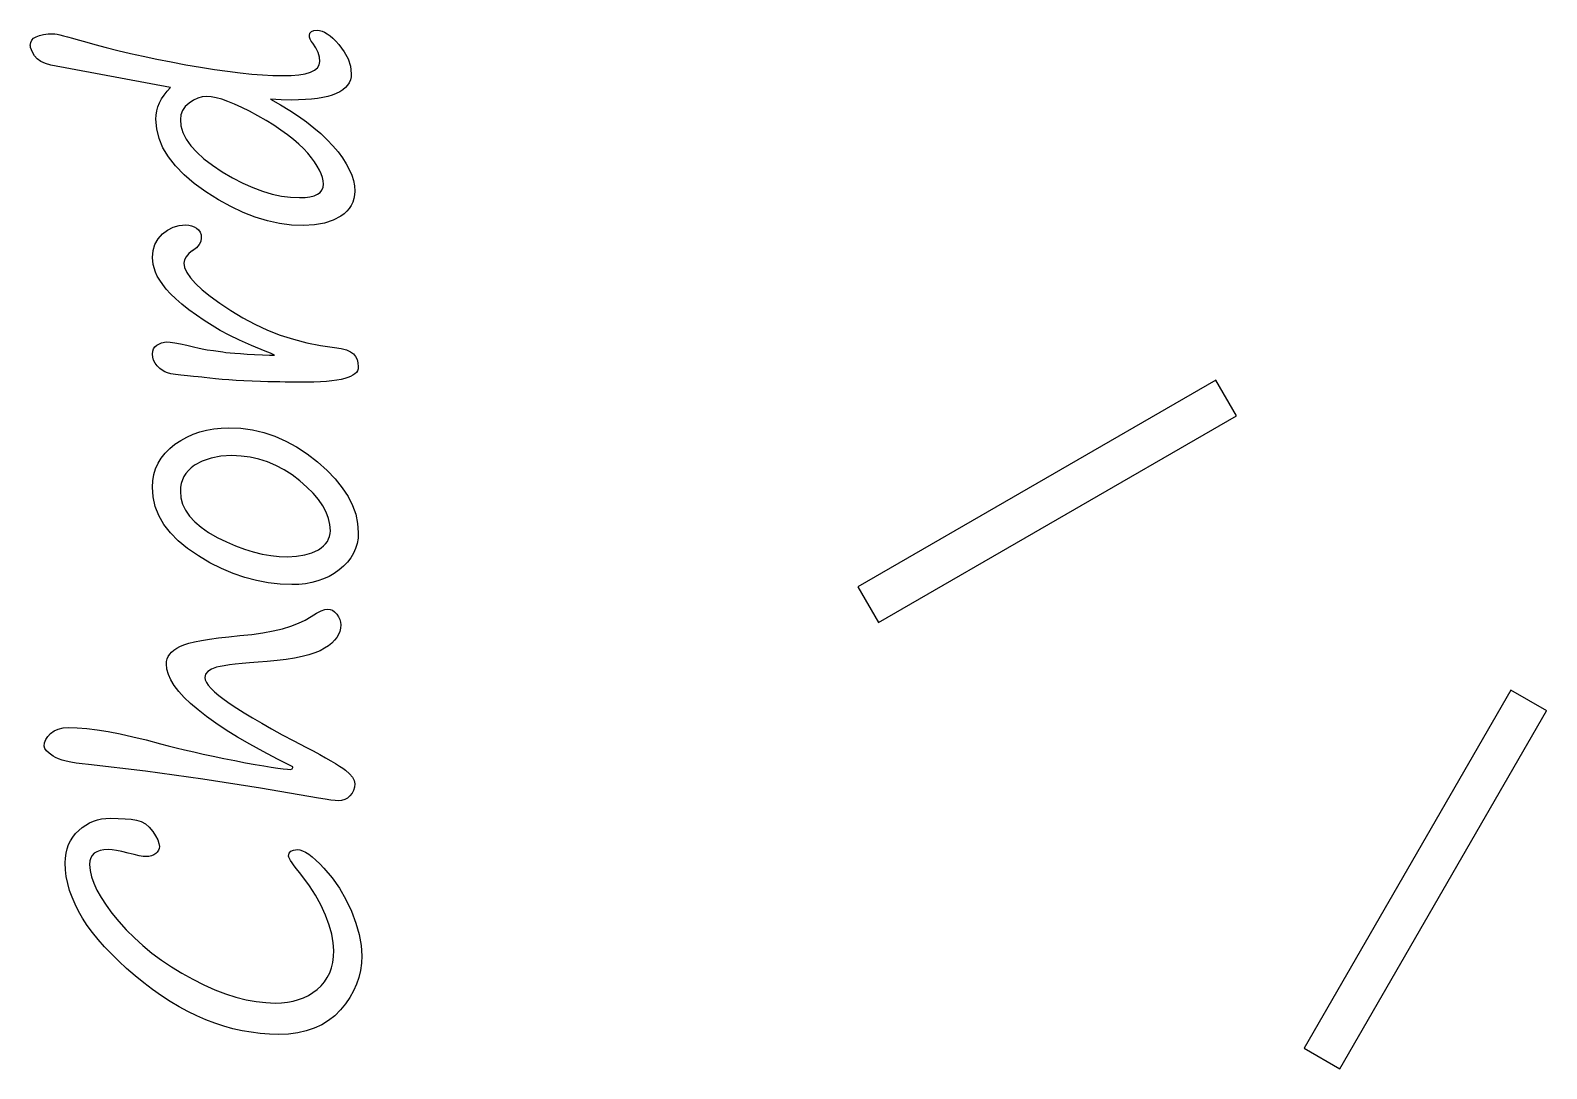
# Model space of a CAD drawing. Extents: x -1 to 127, y -80 to 138.
# Drawn here: x 96.5 to 108.24, y -22.24 to -14.2 of the extents above; entities that cross this region are included whole.
import ezdxf

# ---------------------------------------------------------------- set-up
doc = ezdxf.new("R2010")
doc.units = 0

msp = doc.modelspace()

# ---------------------------------------------------------------- linework, layer by layer
for p, q in [((98.698854, -14.203688), (98.725016, -14.201148)), ((98.725, -14.2011), (98.74357, -14.202793)), ((96.5048, -14.3176), (96.507763, -14.296518)), ((96.506887, -14.333615), (96.504912, -14.317585)), ((96.507763, -14.296518), (96.516202, -14.278371)), ((96.516202, -14.278371), (96.530115, -14.263188)), ((96.530115, -14.263188), (96.549955, -14.250516)), ((96.549955, -14.250516), (96.575271, -14.240807)), ((96.575271, -14.240807), (96.606072, -14.233639)), ((96.606072, -14.233639), (96.642781, -14.229434)), ((96.642781, -14.229434), (96.684976, -14.228305)), ((96.685, -14.2281), (96.695555, -14.228947)), ((96.695555, -14.228947), (96.712009, -14.23191)), ((96.712009, -14.23191), (96.733542, -14.236538)), ((96.733542, -14.236538), (96.760551, -14.24286)), ((96.760551, -14.24286), (96.79304, -14.251299)), ((96.79304, -14.251299), (96.831013, -14.26143)), ((96.831013, -14.26143), (96.874052, -14.273679)), ((96.874052, -14.273679), (96.922998, -14.287592)), ((96.9229, -14.2876), (97.005176, -14.311222)), ((97.005176, -14.311222), (97.092098, -14.334421)), ((98.6651, -14.2408), (98.668882, -14.2235)), ((98.666808, -14.254796), (98.665115, -14.240883)), ((98.67186, -14.269133), (98.666808, -14.254796)), ((98.668882, -14.2235), (98.680284, -14.210856)), ((98.679875, -14.284317), (98.67186, -14.269133)), ((98.6917, -14.2995), (98.679875, -14.284317)), ((98.680284, -14.210856), (98.698854, -14.203688)), ((98.715281, -14.336629), (98.691659, -14.299497)), ((98.74357, -14.202793), (98.762987, -14.207845)), ((98.762987, -14.207845), (98.782827, -14.216707)), ((98.782827, -14.216707), (98.803514, -14.228532)), ((98.803514, -14.228532), (98.825019, -14.244139)), ((98.825019, -14.244139), (98.846948, -14.263132)), ((98.846948, -14.263132), (98.869723, -14.285908)), ((98.869723, -14.285908), (98.893345, -14.311646)), ((98.893345, -14.311646), (98.935117, -14.366919)), ((96.512786, -14.352609), (96.506887, -14.333615)), ((96.522917, -14.374537), (96.512786, -14.352609)), ((96.537254, -14.399006), (96.522917, -14.374537)), ((96.557518, -14.423051), (96.537254, -14.399006)), ((96.585373, -14.442468), (96.557518, -14.423051)), ((97.092098, -14.334421), (97.183236, -14.357196)), ((97.183236, -14.357196), (97.279016, -14.379971)), ((97.279016, -14.379971), (97.379439, -14.402323)), ((97.379439, -14.402323), (97.484502, -14.424252)), ((97.484502, -14.424252), (97.594207, -14.445757)), ((98.732582, -14.372914), (98.715281, -14.336629)), ((98.742713, -14.408779), (98.732582, -14.372914)), ((98.7461, -14.4438), (98.742713, -14.408779)), ((98.935117, -14.366919), (98.965075, -14.423036)), ((98.965075, -14.423036), (98.983222, -14.48)), ((96.621238, -14.458498), (96.585373, -14.442468)), ((96.6647, -14.4699), (96.621238, -14.458498)), ((97.5904, -14.6451), (96.664712, -14.46984)), ((97.594207, -14.445757), (97.708129, -14.467291)), ((97.708129, -14.467291), (97.821633, -14.487131)), ((97.821633, -14.487131), (97.929648, -14.504431)), ((97.929648, -14.504431), (98.031759, -14.518768)), ((98.031759, -14.518768), (98.127963, -14.531016)), ((98.127963, -14.531016), (98.218257, -14.540301)), ((98.218257, -14.540301), (98.303068, -14.546623)), ((98.303068, -14.546623), (98.381971, -14.550828)), ((98.381971, -14.550828), (98.455388, -14.551957)), ((98.4554, -14.5522), (98.523331, -14.550507)), ((98.523331, -14.550507), (98.582403, -14.545427)), ((98.582403, -14.545427), (98.632613, -14.536988)), ((98.632613, -14.536988), (98.673544, -14.525163)), ((98.673544, -14.525163), (98.705189, -14.50998)), ((98.705189, -14.50998), (98.727964, -14.490986)), ((98.727964, -14.490986), (98.741455, -14.469058)), ((98.741455, -14.469058), (98.746083, -14.443742)), ((98.983222, -14.48), (98.98912, -14.537805)), ((98.9892, -14.5379), (98.987507, -14.562369)), ((97.563824, -14.673765), (97.59041, -14.645074)), ((98.923809, -14.661965), (98.900187, -14.676725)), ((98.943649, -14.645088), (98.923809, -14.661965)), ((98.960103, -14.626941), (98.943649, -14.645088)), ((98.972746, -14.607101), (98.960103, -14.626941)), ((98.982032, -14.585567), (98.972746, -14.607101)), ((98.987507, -14.562369), (98.982032, -14.585567)), ((97.49293, -14.793596), (97.505179, -14.762794)), ((97.505179, -14.762794), (97.521209, -14.732416)), ((97.521209, -14.732416), (97.540626, -14.702879)), ((97.540626, -14.702879), (97.563824, -14.673765)), ((97.734346, -14.765254), (97.704389, -14.792263)), ((97.768524, -14.742902), (97.734346, -14.765254)), ((97.80228, -14.726872), (97.768524, -14.742902)), ((97.83519, -14.717587), (97.80228, -14.726872)), ((97.8681, -14.7142), (97.83519, -14.717587)), ((97.903484, -14.716764), (97.86804, -14.714224)), ((97.942724, -14.723509), (97.903484, -14.716764)), ((97.986183, -14.735335), (97.942724, -14.723509)), ((98.033865, -14.751365), (97.986183, -14.735335)), ((98.085763, -14.772447), (98.033865, -14.751365)), ((98.14188, -14.798185), (98.085763, -14.772447)), ((98.3651, -14.7345), (98.441052, -14.777539)), ((98.445276, -14.739507), (98.365105, -14.734455)), ((98.441052, -14.777539), (98.512358, -14.820998)), ((98.5246, -14.7412), (98.445276, -14.739507)), ((98.580774, -14.740422), (98.524657, -14.741269)), ((98.633516, -14.737882), (98.580774, -14.740422)), ((98.682461, -14.734101), (98.633516, -14.737882)), ((98.728032, -14.728626), (98.682461, -14.734101)), ((98.769804, -14.721457), (98.728032, -14.728626)), ((98.807779, -14.712595), (98.769804, -14.721457)), ((98.842377, -14.702464), (98.807779, -14.712595)), ((98.873179, -14.690215), (98.842377, -14.702464)), ((98.900187, -14.676725), (98.873179, -14.690215)), ((97.4769, -14.8898), (97.478593, -14.857311)), ((97.482812, -14.964445), (97.476914, -14.889763)), ((97.478593, -14.857311), (97.484068, -14.825242)), ((97.484068, -14.825242), (97.49293, -14.793596)), ((97.666, -14.891), (97.671052, -14.942057)), ((97.670211, -14.85513), (97.666006, -14.890995)), ((97.683307, -14.82222), (97.670211, -14.85513)), ((97.704389, -14.792263), (97.683307, -14.82222)), ((98.201795, -14.828143), (98.14188, -14.798185)), ((98.26593, -14.863164), (98.201795, -14.828143)), ((98.330065, -14.900293), (98.26593, -14.863164)), ((98.38956, -14.937005), (98.330065, -14.900293)), ((98.512358, -14.820998), (98.579448, -14.865302)), ((98.579448, -14.865302), (98.641895, -14.910028)), ((97.500959, -15.038285), (97.482812, -14.964445)), ((97.671052, -14.942057), (97.686235, -14.993111)), ((97.686235, -14.993111), (97.711551, -15.043744)), ((98.444413, -14.973713), (98.38956, -14.937005)), ((98.495044, -15.009999), (98.444413, -14.973713)), ((98.541037, -15.046287), (98.495044, -15.009999)), ((98.641895, -14.910028), (98.6997, -14.955598)), ((98.6997, -14.955598), (98.753285, -15.001589)), ((98.753285, -15.001589), (98.802231, -15.048424)), ((97.531338, -15.110438), (97.500959, -15.038285)), ((97.573533, -15.181324), (97.531338, -15.110438)), ((97.711551, -15.043744), (97.746992, -15.094798)), ((97.746992, -15.094798), (97.792562, -15.145432)), ((98.582386, -15.082151), (98.541037, -15.046287)), ((98.619518, -15.117593), (98.582386, -15.082151)), ((98.652007, -15.153037), (98.619518, -15.117593)), ((98.802231, -15.048424), (98.846957, -15.095682)), ((98.846957, -15.095682), (98.886618, -15.14294)), ((97.627962, -15.251366), (97.573533, -15.181324)), ((97.694628, -15.31972), (97.627962, -15.251366)), ((97.792562, -15.145432), (97.848259, -15.195642)), ((97.848259, -15.195642), (97.914081, -15.246275)), ((97.914081, -15.246275), (97.99003, -15.296485)), ((98.680277, -15.187635), (98.652007, -15.153037)), ((98.705169, -15.220968), (98.680277, -15.187635)), ((98.725856, -15.252613), (98.705169, -15.220968)), ((98.742733, -15.283415), (98.725856, -15.252613)), ((98.886618, -15.14294), (98.920795, -15.188931)), ((98.920795, -15.188931), (98.949909, -15.234502)), ((98.949909, -15.234502), (98.973954, -15.278805)), ((97.773112, -15.38681), (97.694628, -15.31972)), ((97.99003, -15.296485), (98.070198, -15.343743)), ((98.070198, -15.343743), (98.149102, -15.384251)), ((98.756223, -15.312529), (98.742733, -15.283415)), ((98.765508, -15.340799), (98.756223, -15.312529)), ((98.771407, -15.367385), (98.765508, -15.340799)), ((98.7731, -15.3927), (98.771407, -15.367385)), ((98.973954, -15.278805), (98.992525, -15.321844)), ((98.992525, -15.321844), (99.005592, -15.364459)), ((99.005592, -15.364459), (99.013607, -15.405807)), ((97.863826, -15.452633), (97.773112, -15.38681)), ((97.96045, -15.513813), (97.863826, -15.452633)), ((98.149102, -15.384251), (98.226318, -15.418848)), ((98.226318, -15.418848), (98.301843, -15.447118)), ((98.301843, -15.447118), (98.375684, -15.469047)), ((98.375684, -15.469047), (98.448257, -15.484654)), ((98.448257, -15.484654), (98.519143, -15.494362)), ((98.631839, -15.495607), (98.669391, -15.490555)), ((98.669391, -15.490555), (98.701037, -15.48254)), ((98.701037, -15.48254), (98.727199, -15.471138)), ((98.727199, -15.471138), (98.747463, -15.456378)), ((98.747463, -15.456378), (98.761799, -15.438231)), ((98.761799, -15.438231), (98.770238, -15.417149)), ((98.770238, -15.417149), (98.773201, -15.39268)), ((99.014507, -15.476258), (99.009455, -15.504949)), ((99.013607, -15.405807), (99.016147, -15.446315)), ((99.0162, -15.4463), (99.014507, -15.476258)), ((98.056231, -15.566554), (97.96045, -15.513813)), ((98.151591, -15.611704), (98.056231, -15.566554)), ((98.519143, -15.494362), (98.588764, -15.497326)), ((98.5888, -15.4973), (98.631839, -15.495607)), ((98.955014, -15.6024), (98.933086, -15.623087)), ((98.974008, -15.580471), (98.955014, -15.6024)), ((98.989191, -15.556849), (98.974008, -15.580471)), ((99.001016, -15.531534), (98.989191, -15.556849)), ((99.009455, -15.504949), (99.001016, -15.531534)), ((97.567623, -15.747963), (97.611083, -15.726035)), ((97.611083, -15.726035), (97.657917, -15.712545)), ((97.657917, -15.712545), (97.708127, -15.708339)), ((97.7082, -15.7083), (97.730552, -15.709993)), ((97.730552, -15.709993), (97.752057, -15.714622)), ((97.752057, -15.714622), (97.771898, -15.722214)), ((97.771898, -15.722214), (97.790891, -15.733192)), ((98.246104, -15.647989), (98.151591, -15.611704)), ((98.340197, -15.676683), (98.246104, -15.647989)), ((98.433869, -15.696946), (98.340197, -15.676683)), ((98.526695, -15.709195), (98.433869, -15.696946)), ((98.6191, -15.7134), (98.526695, -15.709195)), ((98.704816, -15.708721), (98.619162, -15.713378)), ((98.781609, -15.695231), (98.704816, -15.708721)), ((98.849119, -15.672879), (98.781609, -15.695231)), ((98.90777, -15.641657), (98.849119, -15.672879)), ((98.933086, -15.623087), (98.90777, -15.641657)), ((97.469317, -15.858933), (97.493362, -15.816318)), ((97.493362, -15.816318), (97.527116, -15.778765)), ((97.527116, -15.778765), (97.567623, -15.747963)), ((97.790891, -15.733192), (97.807344, -15.747105)), ((97.807344, -15.747105), (97.818746, -15.764406)), ((97.823795, -15.835785), (97.811151, -15.860677)), ((97.818746, -15.764406), (97.825915, -15.785093)), ((97.828, -15.8092), (97.823795, -15.835785)), ((97.825915, -15.785093), (97.82789, -15.809138)), ((97.4499, -15.9602), (97.454557, -15.907035)), ((97.455815, -16.01588), (97.449917, -15.960184)), ((97.454557, -15.907035), (97.469317, -15.858933)), ((97.709855, -15.954721), (97.697212, -15.979189)), ((97.730965, -15.931099), (97.709855, -15.954721)), ((97.7605, -15.9079), (97.730965, -15.931099)), ((97.790069, -15.885146), (97.760532, -15.907921)), ((97.811151, -15.860677), (97.790069, -15.885146)), ((97.473539, -16.074108), (97.455815, -16.01588)), ((97.487452, -16.104487), (97.473539, -16.074108)), ((97.693, -16.0037), (97.698475, -16.038721)), ((97.697212, -15.979189), (97.693007, -16.003658)), ((97.698475, -16.038721), (97.715775, -16.076697)), ((97.715775, -16.076697), (97.744046, -16.117624)), ((97.506445, -16.136132), (97.487452, -16.104487)), ((97.529221, -16.169889), (97.506445, -16.136132)), ((97.557076, -16.205333), (97.529221, -16.169889)), ((97.744046, -16.117624), (97.78413, -16.162351)), ((97.78413, -16.162351), (97.835184, -16.21003)), ((97.590409, -16.242462), (97.557076, -16.205333)), ((97.630917, -16.281282), (97.590409, -16.242462)), ((97.678175, -16.32221), (97.630917, -16.281282)), ((97.835184, -16.21003), (97.897631, -16.260663)), ((97.897631, -16.260663), (97.971471, -16.314672)), ((97.971471, -16.314672), (98.056702, -16.372056)), ((97.732181, -16.365246), (97.678175, -16.32221)), ((97.850325, -16.448792), (97.732181, -16.365246)), ((98.056702, -16.372056), (98.148684, -16.428173)), ((98.148684, -16.428173), (98.2432, -16.478383)), ((97.973955, -16.525585), (97.850325, -16.448792)), ((98.043153, -16.563137), (97.973955, -16.525585)), ((98.2432, -16.478383), (98.340245, -16.522689)), ((98.340245, -16.522689), (98.439401, -16.561506)), ((97.458197, -16.668254), (97.468752, -16.651801)), ((97.468752, -16.651801), (97.483513, -16.638706)), ((97.483513, -16.638706), (97.518954, -16.620982)), ((97.518954, -16.620982), (97.556509, -16.615084)), ((97.5567, -16.6151), (97.587922, -16.616793)), ((97.587922, -16.616793), (97.624631, -16.621422)), ((97.624631, -16.621422), (97.667246, -16.629437)), ((97.667246, -16.629437), (97.715772, -16.640839)), ((97.7158, -16.6408), (97.768542, -16.653895)), ((97.768542, -16.653895), (97.812001, -16.664027)), ((97.812001, -16.664027), (97.847022, -16.671195)), ((98.124585, -16.601957), (98.043153, -16.563137)), ((98.217834, -16.642885), (98.124585, -16.601957)), ((98.3229, -16.6855), (98.217834, -16.642885)), ((98.439401, -16.561506), (98.540668, -16.594419)), ((98.540668, -16.594419), (98.644043, -16.621427)), ((98.644043, -16.621427), (98.74995, -16.642932)), ((98.74995, -16.642932), (98.858391, -16.658539)), ((98.8584, -16.6585), (98.909875, -16.666092)), ((98.909875, -16.666092), (98.95207, -16.67707)), ((97.4499, -16.7096), (97.451876, -16.687248)), ((97.452488, -16.733703), (97.449948, -16.709658)), ((97.451876, -16.687248), (97.458197, -16.668254)), ((97.459234, -16.756902), (97.452488, -16.733703)), ((97.471059, -16.77883), (97.459234, -16.756902)), ((97.487089, -16.800336), (97.471059, -16.77883)), ((97.847022, -16.671195), (97.873184, -16.6754)), ((97.8731, -16.6754), (97.92331, -16.680875)), ((97.92331, -16.680875), (97.975631, -16.689314)), ((97.9757, -16.6893), (97.99427, -16.692263)), ((97.99427, -16.692263), (98.019162, -16.69565)), ((98.019162, -16.69565), (98.050808, -16.698613)), ((98.050808, -16.698613), (98.08836, -16.702)), ((98.08836, -16.702), (98.132243, -16.704963)), ((98.132243, -16.704963), (98.182453, -16.70835)), ((98.182453, -16.70835), (98.238994, -16.711313)), ((98.238994, -16.711313), (98.301861, -16.7147)), ((98.3019, -16.7147), (98.355522, -16.716393)), ((98.363398, -16.701963), (98.322894, -16.68551)), ((98.3555, -16.7164), (98.3942, -16.7164)), ((98.3942, -16.7163), (98.363398, -16.701963)), ((98.95207, -16.67707), (98.984138, -16.69056)), ((98.984138, -16.69056), (99.006914, -16.707014)), ((99.006914, -16.707014), (99.022944, -16.726854)), ((99.022944, -16.726854), (99.034346, -16.750053)), ((99.034346, -16.750053), (99.041091, -16.777485)), ((99.041091, -16.777485), (99.043066, -16.808289)), ((97.506082, -16.819329), (97.487089, -16.800336)), ((97.525923, -16.834513), (97.506082, -16.819329)), ((97.546581, -16.846761), (97.525923, -16.834513)), ((97.567692, -16.8552), (97.546581, -16.846761)), ((97.59343, -16.861521), (97.567692, -16.8552)), ((97.627607, -16.866996), (97.59343, -16.861521)), ((97.670643, -16.872472), (97.627607, -16.866996)), ((97.7217, -16.8771), (97.670643, -16.872472)), ((97.767212, -16.881451), (97.721645, -16.877246)), ((97.803921, -16.885261), (97.767212, -16.881451)), ((97.831353, -16.888224), (97.803921, -16.885261)), ((97.8495, -16.8902), (97.831353, -16.888224)), ((97.892985, -16.895798), (97.849525, -16.890322)), ((97.939399, -16.900849), (97.892985, -16.895798)), ((97.989188, -16.905478), (97.939399, -16.900849)), ((98.938129, -16.899006), (98.909859, -16.905751)), ((98.962597, -16.891414), (98.938129, -16.899006)), ((98.984131, -16.882553), (98.962597, -16.891414)), ((99.002278, -16.872844), (98.984131, -16.882553)), ((99.017038, -16.862289), (99.002278, -16.872844)), ((99.02844, -16.850464), (99.017038, -16.862289)), ((99.036455, -16.837397), (99.02844, -16.850464)), ((99.041507, -16.823483), (99.036455, -16.837397)), ((99.0432, -16.8083), (99.041507, -16.823483)), ((98.042354, -16.909288), (97.989188, -16.905478)), ((98.098894, -16.913098), (98.042354, -16.909288)), ((98.158386, -16.916061), (98.098894, -16.913098)), ((98.221257, -16.919024), (98.158386, -16.916061)), ((98.2875, -16.921), (98.221257, -16.919024)), ((98.342379, -16.922784), (98.287527, -16.921091)), ((98.392169, -16.923913), (98.342379, -16.922784)), ((98.437316, -16.92476), (98.392169, -16.923913)), ((98.476979, -16.925607), (98.437316, -16.92476)), ((98.511577, -16.926453), (98.476979, -16.925607)), ((98.541114, -16.927018), (98.511577, -16.926453)), ((98.565583, -16.9273), (98.541114, -16.927018)), ((98.585, -16.9273), (98.565583, -16.9273)), ((98.64488, -16.926579), (98.584965, -16.926861)), ((98.700156, -16.92545), (98.64488, -16.926579)), ((98.75121, -16.923475), (98.700156, -16.92545)), ((98.797624, -16.920088), (98.75121, -16.923475)), ((98.839396, -16.916278), (98.797624, -16.920088)), ((98.876949, -16.911226), (98.839396, -16.916278)), ((98.909859, -16.905751), (98.876949, -16.911226)), ((105.681, -16.9114), (102.90986, -18.5116)), ((105.841, -17.1885), (105.68098, -16.911358)), ((103.07, -18.7887), (105.84114, -17.1885)), ((97.669311, -17.377553), (97.716145, -17.351391)), ((97.716145, -17.351391), (97.765512, -17.329463)), ((97.765512, -17.329463), (97.816568, -17.311739)), ((97.816568, -17.311739), (97.869731, -17.297826)), ((97.869731, -17.297826), (97.925007, -17.287694)), ((97.925007, -17.287694), (97.982391, -17.281796)), ((97.982391, -17.281796), (98.041883, -17.27982)), ((98.0419, -17.2796), (98.133461, -17.283805)), ((98.133461, -17.283805), (98.223335, -17.296054)), ((98.223335, -17.296054), (98.311521, -17.31674)), ((98.311521, -17.31674), (98.398019, -17.345431)), ((98.398019, -17.345431), (98.482829, -17.382563)), ((97.518254, -17.513839), (97.548212, -17.475866)), ((97.548212, -17.475866), (97.583656, -17.440421)), ((97.583656, -17.440421), (97.624584, -17.407511)), ((97.624584, -17.407511), (97.669311, -17.377553)), ((98.482829, -17.382563), (98.565949, -17.428133)), ((98.565949, -17.428133), (98.647385, -17.481719)), ((98.647385, -17.481719), (98.727132, -17.543322)), ((97.460878, -17.642111), (97.474369, -17.596961)), ((97.474369, -17.596961), (97.493786, -17.554346)), ((97.493786, -17.554346), (97.518254, -17.513839)), ((97.750756, -17.58977), (97.72798, -17.610852)), ((97.776494, -17.570353), (97.750756, -17.58977)), ((97.835987, -17.537864), (97.776494, -17.570353)), ((97.90392, -17.514242), (97.835987, -17.537864)), ((97.980289, -17.500328), (97.90392, -17.514242)), ((98.0651, -17.4957), (97.980289, -17.500328)), ((98.136459, -17.498589), (98.06515, -17.495625)), ((98.206501, -17.507874), (98.136459, -17.498589)), ((98.274432, -17.523057), (98.206501, -17.507874)), ((98.341098, -17.544139), (98.274432, -17.523057)), ((98.405656, -17.571571), (98.341098, -17.544139)), ((98.468948, -17.604904), (98.405656, -17.571571)), ((98.530551, -17.644568), (98.468948, -17.604904)), ((98.727132, -17.543322), (98.801393, -17.609565)), ((97.4499, -17.74), (97.45244, -17.68979)), ((97.45244, -17.68979), (97.460878, -17.642111)), ((97.672721, -17.710844), (97.667669, -17.739537)), ((97.681583, -17.683412), (97.672721, -17.710844)), ((97.693803, -17.65725), (97.681583, -17.683412)), ((97.708987, -17.633204), (97.693803, -17.65725)), ((97.72798, -17.610852), (97.708987, -17.633204)), ((98.590467, -17.690136), (98.530551, -17.644568)), ((98.64574, -17.738661), (98.590467, -17.690136)), ((98.801393, -17.609565), (98.865528, -17.676235)), ((98.865528, -17.676235), (98.919537, -17.743745)), ((97.455433, -17.815881), (97.449958, -17.739932)), ((97.47231, -17.889298), (97.455433, -17.815881)), ((97.667669, -17.739537), (97.665976, -17.770339)), ((97.666, -17.7703), (97.670628, -17.821775)), ((97.670628, -17.821775), (97.683724, -17.871144)), ((98.693842, -17.787183), (98.64574, -17.738661)), ((98.73477, -17.835706), (98.693842, -17.787183)), ((98.768103, -17.884228), (98.73477, -17.835706)), ((98.919537, -17.743745), (98.964263, -17.811676)), ((98.964263, -17.811676), (98.998861, -17.880874)), ((97.500165, -17.960184), (97.47231, -17.889298)), ((97.683724, -17.871144), (97.706076, -17.918822)), ((97.706076, -17.918822), (97.737298, -17.964393)), ((98.793841, -17.932753), (98.768103, -17.884228)), ((98.812412, -17.981276), (98.793841, -17.932753)), ((98.998861, -17.880874), (99.02333, -17.950072)), ((99.02333, -17.950072), (99.03809, -18.020114)), ((97.538982, -18.028118), (97.500165, -17.960184)), ((97.589195, -18.093097), (97.538982, -18.028118)), ((97.737298, -17.964393), (97.777385, -18.008273)), ((97.777385, -18.008273), (97.826751, -18.050467)), ((97.826751, -18.050467), (97.884556, -18.090552)), ((98.82339, -18.029378), (98.812412, -17.981276)), ((98.8272, -18.0779), (98.82339, -18.029378)), ((99.03809, -18.020114), (99.043142, -18.091002)), ((97.650375, -18.155544), (97.589195, -18.093097)), ((97.722528, -18.21546), (97.650375, -18.155544)), ((97.884556, -18.090552), (97.951645, -18.128948)), ((97.951645, -18.128948), (98.022531, -18.163969)), ((98.022531, -18.163969), (98.092996, -18.19435)), ((98.774797, -18.193992), (98.790828, -18.177539)), ((98.790828, -18.177539), (98.803923, -18.159815)), ((98.803923, -18.159815), (98.814055, -18.140822)), ((98.814055, -18.140822), (98.821223, -18.120982)), ((98.821223, -18.120982), (98.82588, -18.099871)), ((98.82588, -18.099871), (98.827008, -18.077943)), ((99.034056, -18.174964), (99.022654, -18.214204)), ((99.041224, -18.134036), (99.034056, -18.174964)), ((99.0432, -18.091), (99.041224, -18.134036)), ((97.806071, -18.27242), (97.722528, -18.21546)), ((97.895522, -18.324742), (97.806071, -18.27242)), ((98.092996, -18.19435), (98.162194, -18.220088)), ((98.162194, -18.220088), (98.230548, -18.24117)), ((98.230548, -18.24117), (98.298059, -18.257624)), ((98.298059, -18.257624), (98.365146, -18.269449)), ((98.365146, -18.269449), (98.430968, -18.276194)), ((98.430968, -18.276194), (98.495947, -18.278734)), ((98.4959, -18.2788), (98.565521, -18.275413)), ((98.565521, -18.275413), (98.628389, -18.264858)), ((98.628389, -18.264858), (98.68493, -18.247981)), ((98.68493, -18.247981), (98.734299, -18.223936)), ((98.734299, -18.223936), (98.756227, -18.209599)), ((98.756227, -18.209599), (98.774797, -18.193992)), ((98.985514, -18.286357), (98.960199, -18.31969)), ((99.006201, -18.251336), (98.985514, -18.286357)), ((99.022654, -18.214204), (99.006201, -18.251336)), ((97.984975, -18.369889), (97.895522, -18.324742)), ((98.074848, -18.407864), (97.984975, -18.369889)), ((98.165143, -18.439089), (98.074848, -18.407864)), ((98.857244, -18.407458), (98.81716, -18.430657)), ((98.89522, -18.380873), (98.857244, -18.407458)), ((98.929817, -18.351336), (98.89522, -18.380873)), ((98.960199, -18.31969), (98.929817, -18.351336)), ((98.25586, -18.463558), (98.165143, -18.439089)), ((98.346998, -18.480858), (98.25586, -18.463558)), ((98.438139, -18.491413), (98.346998, -18.480858)), ((98.5297, -18.4948), (98.438139, -18.491413)), ((98.582983, -18.493084), (98.529818, -18.494778)), ((98.634458, -18.487609), (98.582983, -18.493084)), ((98.683404, -18.478747), (98.634458, -18.487609)), ((98.730238, -18.466104), (98.683404, -18.478747)), ((98.774544, -18.450497), (98.730238, -18.466104)), ((98.81716, -18.430657), (98.774544, -18.450497)), ((102.91, -18.5116), (103.07002, -18.788742)), ((98.580728, -18.79436), (98.633049, -18.769892)), ((98.633049, -18.769892), (98.67904, -18.74246)), ((98.6791, -18.7425), (98.720028, -18.716761)), ((98.720028, -18.716761), (98.755049, -18.698614)), ((98.755049, -18.698614), (98.784163, -18.687636)), ((98.784163, -18.687636), (98.807785, -18.683826)), ((98.8077, -18.6838), (98.82627, -18.68634)), ((98.82627, -18.68634), (98.84357, -18.693508)), ((98.84357, -18.693508), (98.860447, -18.705757)), ((98.860447, -18.705757), (98.876477, -18.723057)), ((98.876477, -18.723057), (98.890391, -18.742897)), ((98.890391, -18.742897), (98.900099, -18.763584)), ((98.900099, -18.763584), (98.905998, -18.785089)), ((98.040255, -18.897788), (98.126333, -18.889349)), ((98.1263, -18.8893), (98.218702, -18.880015)), ((98.218702, -18.880015), (98.304357, -18.867766)), ((98.304357, -18.867766), (98.38326, -18.85343)), ((98.38326, -18.85343), (98.455834, -18.836129)), ((98.455834, -18.836129), (98.521236, -18.816712)), ((98.521236, -18.816712), (98.580728, -18.79436)), ((98.890618, -18.880406), (98.876704, -18.903181)), ((98.900326, -18.856784), (98.890618, -18.880406)), ((98.906224, -18.832315), (98.900326, -18.856784)), ((98.905998, -18.785089), (98.907973, -18.807018)), ((98.9082, -18.807), (98.906224, -18.832315)), ((97.598499, -19.017619), (97.616646, -19.002012)), ((97.616646, -19.002012), (97.637728, -18.987675)), ((97.637728, -18.987675), (97.662196, -18.974185)), ((97.662196, -18.974185), (97.692154, -18.961542)), ((97.692154, -18.961542), (97.730551, -18.949293)), ((97.730551, -18.949293), (97.776544, -18.937891)), ((97.776544, -18.937891), (97.83055, -18.926913)), ((97.83055, -18.926913), (97.892577, -18.916358)), ((97.892577, -18.916358), (97.962619, -18.906649)), ((97.962619, -18.906649), (98.040255, -18.897788)), ((98.747602, -19.006559), (98.707097, -19.023859)), ((98.782202, -18.987989), (98.747602, -19.006559)), ((98.811737, -18.967725), (98.782202, -18.987989)), ((98.837475, -18.947038), (98.811737, -18.967725)), ((98.858981, -18.925533), (98.837475, -18.947038)), ((98.876704, -18.903181), (98.858981, -18.925533)), ((97.561719, -19.148795), (97.557909, -19.109131)), ((97.558, -19.1092), (97.559693, -19.088937)), ((97.559693, -19.088937), (97.564322, -19.06952)), ((97.564322, -19.06952), (97.57276, -19.051373)), ((97.57276, -19.051373), (97.584162, -19.033649)), ((97.584162, -19.033649), (97.598499, -19.017619)), ((97.973178, -19.128919), (97.947016, -19.134818)), ((98.006088, -19.122597), (97.973178, -19.128919)), ((98.045328, -19.116699), (98.006088, -19.122597)), ((98.091319, -19.111224), (98.045328, -19.116699)), ((98.14364, -19.105325), (98.091319, -19.111224)), ((98.202292, -19.09985), (98.14364, -19.105325)), ((98.26727, -19.094375), (98.202292, -19.09985)), ((98.339, -19.0889), (98.26727, -19.094375)), ((98.415537, -19.082505), (98.339164, -19.088827)), ((98.485578, -19.074067), (98.415537, -19.082505)), ((98.550134, -19.064358), (98.485578, -19.074067)), ((98.608362, -19.052533), (98.550134, -19.064358)), ((98.660683, -19.039043), (98.608362, -19.052533)), ((98.707097, -19.023859), (98.660683, -19.039043)), ((97.573121, -19.190143), (97.561719, -19.148795)), ((97.592115, -19.232758), (97.573121, -19.190143)), ((97.619123, -19.276641), (97.592115, -19.232758)), ((97.855, -19.2151), (97.857963, -19.232823)), ((97.860941, -19.188835), (97.855043, -19.214997)), ((97.857963, -19.232823), (97.867248, -19.252664)), ((97.878242, -19.166878), (97.860941, -19.188835)), ((97.906932, -19.148731), (97.878242, -19.166878)), ((97.947016, -19.134818), (97.906932, -19.148731)), ((97.6533, -19.321788), (97.619123, -19.276641)), ((97.695492, -19.368202), (97.6533, -19.321788)), ((97.867248, -19.252664), (97.882432, -19.274621)), ((97.882432, -19.274621), (97.903937, -19.299089)), ((97.903937, -19.299089), (97.931369, -19.325251)), ((97.931369, -19.325251), (97.965123, -19.353521)), ((97.965123, -19.353521), (98.004787, -19.383903)), ((107.965, -19.3125), (106.36508, -22.08392)), ((108.242, -19.4726), (107.964858, -19.31258)), ((97.745282, -19.415881), (97.695492, -19.368202)), ((97.802666, -19.46525), (97.745282, -19.415881)), ((97.867222, -19.515884), (97.802666, -19.46525)), ((98.004787, -19.383903), (98.050777, -19.416812)), ((98.050777, -19.416812), (98.102675, -19.451413)), ((98.102675, -19.451413), (98.160903, -19.488121)), ((106.642, -22.244), (108.24192, -19.47258)), ((97.939798, -19.567781), (97.867222, -19.515884)), ((98.020386, -19.620946), (97.939798, -19.567781)), ((98.160903, -19.488121), (98.225038, -19.527362)), ((98.225038, -19.527362), (98.295503, -19.568289)), ((98.295503, -19.568289), (98.371873, -19.611752)), ((96.615763, -19.719691), (96.625048, -19.693953)), ((96.625048, -19.693953), (96.640655, -19.669908)), ((96.640655, -19.669908), (96.662189, -19.646709)), ((96.662189, -19.646709), (96.689197, -19.627292)), ((96.689197, -19.627292), (96.721264, -19.612955)), ((96.721264, -19.612955), (96.757975, -19.60494)), ((96.757975, -19.60494), (96.799323, -19.601977)), ((96.7993, -19.602), (96.867234, -19.603976)), ((96.867234, -19.603976), (96.941495, -19.609874)), ((96.941495, -19.609874), (97.021663, -19.619582)), ((97.021663, -19.619582), (97.107741, -19.633073)), ((97.107741, -19.633073), (97.199722, -19.650796)), ((97.199722, -19.650796), (97.298034, -19.672725)), ((97.298034, -19.672725), (97.402253, -19.69804)), ((97.402253, -19.69804), (97.512802, -19.727577)), ((98.108152, -19.675376), (98.020386, -19.620946)), ((98.203509, -19.731072), (98.108152, -19.675376)), ((98.371873, -19.611752), (98.454575, -19.656899)), ((98.454575, -19.656899), (98.543181, -19.704577)), ((98.543181, -19.704577), (98.638118, -19.753944)), ((96.6128, -19.7467), (96.615763, -19.719691)), ((96.617037, -19.762742), (96.612832, -19.746712)), ((96.629709, -19.780889), (96.617037, -19.762742)), ((96.651214, -19.800729), (96.629709, -19.780889)), ((96.680752, -19.822686), (96.651214, -19.800729)), ((96.700168, -19.833664), (96.680752, -19.822686)), ((96.723367, -19.843796), (96.700168, -19.833664)), ((97.5128, -19.7277), (97.571028, -19.743307)), ((97.571028, -19.743307), (97.633475, -19.758914)), ((97.633475, -19.758914), (97.699298, -19.774944)), ((97.699298, -19.774944), (97.76934, -19.790974)), ((97.76934, -19.790974), (97.84318, -19.807428)), ((97.84318, -19.807428), (97.920817, -19.823881)), ((97.920817, -19.823881), (98.002252, -19.840758)), ((98.306884, -19.788456), (98.203509, -19.731072)), ((98.417433, -19.846684), (98.306884, -19.788456)), ((98.6381, -19.7539), (98.69422, -19.783014)), ((98.69422, -19.783014), (98.74485, -19.810446)), ((98.74485, -19.810446), (98.790841, -19.835761)), ((98.790841, -19.835761), (98.831772, -19.85896)), ((96.751222, -19.853081), (96.723367, -19.843796)), ((96.783291, -19.86152), (96.751222, -19.853081)), ((96.819579, -19.869535), (96.783291, -19.86152)), ((96.860507, -19.876703), (96.819579, -19.869535)), ((96.905231, -19.883025), (96.860507, -19.876703)), ((96.9546, -19.8885), (96.905231, -19.883025)), ((97.39594, -19.940427), (96.95459, -19.888529)), ((97.840242, -20.000766), (97.39594, -19.940427)), ((98.002252, -19.840758), (98.087483, -19.857635)), ((98.087483, -19.857635), (98.170606, -19.873665)), ((98.170606, -19.873665), (98.245287, -19.887579)), ((98.245287, -19.887579), (98.311957, -19.899404)), ((98.311957, -19.899404), (98.369761, -19.908689)), ((98.369761, -19.908689), (98.419551, -19.916281)), ((98.536, -19.9066), (98.417433, -19.846684)), ((98.419551, -19.916281), (98.461323, -19.921756)), ((98.461323, -19.921756), (98.494233, -19.924719)), ((98.494233, -19.924719), (98.519125, -19.925848)), ((98.5191, -19.926), (98.531743, -19.92219)), ((98.531743, -19.92219), (98.535977, -19.911635)), ((98.5361, -19.9117), (98.5361, -19.9066)), ((98.831772, -19.85896), (98.867213, -19.880493)), ((98.867213, -19.880493), (98.898015, -19.89991)), ((98.898015, -19.89991), (98.92333, -19.917211)), ((98.92333, -19.917211), (98.943989, -19.932394)), ((98.943989, -19.932394), (98.975635, -19.960249)), ((98.286655, -20.069964), (97.840242, -20.000766)), ((98.7356, -20.1476), (98.286655, -20.069964)), ((98.975635, -19.960249), (98.997987, -19.986835)), ((98.997987, -19.986835), (99.011477, -20.012573)), ((99.014224, -20.063609), (99.007056, -20.088077)), ((99.011477, -20.012573), (99.016105, -20.036619)), ((99.0162, -20.0366), (99.014224, -20.063609)), ((98.787536, -20.157021), (98.735638, -20.147736)), ((98.830575, -20.163766), (98.787536, -20.157021)), ((98.864331, -20.167971), (98.830575, -20.163766)), ((98.8888, -20.1691), (98.864331, -20.167971)), ((98.914628, -20.166563), (98.88889, -20.169103)), ((98.93825, -20.159395), (98.914628, -20.166563)), ((98.959784, -20.147569), (98.93825, -20.159395)), ((98.979201, -20.131116), (98.959784, -20.147569)), ((98.995654, -20.110852), (98.979201, -20.131116)), ((99.007056, -20.088077), (98.995654, -20.110852)), ((97.0558, -20.309985), (97.089133, -20.305328)), ((97.089133, -20.305328), (97.12331, -20.3042)), ((97.1234, -20.3041), (97.184583, -20.304947)), ((97.184583, -20.304947), (97.239012, -20.307487)), ((96.854951, -20.423071), (96.87942, -20.398603)), ((96.87942, -20.398603), (96.906005, -20.376251)), ((96.906005, -20.376251), (96.93386, -20.357257)), ((96.93386, -20.357257), (96.962974, -20.340804)), ((96.962974, -20.340804), (96.992932, -20.327709)), ((96.992932, -20.327709), (97.023734, -20.317154)), ((97.023734, -20.317154), (97.0558, -20.309985)), ((97.239012, -20.307487), (97.28627, -20.312115)), ((97.28627, -20.312115), (97.326775, -20.318437)), ((97.326775, -20.318437), (97.362642, -20.329415)), ((97.362642, -20.329415), (97.395552, -20.347562)), ((97.395552, -20.347562), (97.42551, -20.372877)), ((97.42551, -20.372877), (97.452519, -20.40579)), ((97.452519, -20.40579), (97.474871, -20.440388)), ((96.78956, -20.541218), (96.800962, -20.508729)), ((96.800962, -20.508729), (96.815722, -20.477927)), ((96.815722, -20.477927), (96.833869, -20.449657)), ((96.833869, -20.449657), (96.854951, -20.423071)), ((97.474871, -20.440388), (97.491324, -20.471613)), ((97.491324, -20.471613), (97.500609, -20.499045)), ((97.502207, -20.537883), (97.496732, -20.55222)), ((97.500609, -20.499045), (97.503996, -20.522667)), ((97.5039, -20.5227), (97.502207, -20.537883)), ((96.7748, -20.6505), (96.776493, -20.612104)), ((96.776994, -20.703287), (96.775019, -20.650546)), ((96.776493, -20.612104), (96.781545, -20.575395)), ((96.781545, -20.575395), (96.78956, -20.541218)), ((96.965953, -20.635266), (96.963978, -20.662275)), ((96.973121, -20.612067), (96.965953, -20.635266)), ((96.9841, -20.592227), (96.973121, -20.612067)), ((97.00013, -20.575774), (96.9841, -20.592227)), ((97.020394, -20.56313), (97.00013, -20.575774)), ((97.045709, -20.554268), (97.020394, -20.56313)), ((97.074823, -20.548793), (97.045709, -20.554268)), ((97.109, -20.5471), (97.074823, -20.548793)), ((97.137329, -20.548785), (97.109059, -20.547091)), ((97.17235, -20.553836), (97.137329, -20.548785)), ((97.213701, -20.562275), (97.17235, -20.553836)), ((97.2618, -20.5741), (97.213701, -20.562275)), ((97.309459, -20.585888), (97.261777, -20.574063)), ((97.347855, -20.594327), (97.309459, -20.585888)), ((97.377813, -20.599407), (97.347855, -20.594327)), ((97.3985, -20.6011), (97.377813, -20.599407)), ((97.421632, -20.599888), (97.398434, -20.601017)), ((97.441896, -20.595259), (97.421632, -20.599888)), ((97.460043, -20.588091), (97.441896, -20.595259)), ((97.475226, -20.577959), (97.460043, -20.588091)), ((97.48787, -20.565711), (97.475226, -20.577959)), ((97.496732, -20.55222), (97.48787, -20.565711)), ((98.50477, -20.605834), (98.503077, -20.597819)), ((98.5031, -20.5978), (98.507305, -20.575448)), ((98.509822, -20.616813), (98.50477, -20.605834)), ((98.507305, -20.575448), (98.5204, -20.559841)), ((98.518684, -20.631573), (98.509822, -20.616813)), ((98.530509, -20.64972), (98.518684, -20.631573)), ((98.5204, -20.559841), (98.541934, -20.550133)), ((98.546116, -20.671648), (98.530509, -20.64972)), ((98.541934, -20.550133), (98.572312, -20.547169)), ((98.5723, -20.5471), (98.591293, -20.549076)), ((98.591293, -20.549076), (98.61198, -20.555821)), ((98.61198, -20.555821), (98.634756, -20.567222)), ((98.634756, -20.567222), (98.659648, -20.582829)), ((98.659648, -20.582829), (98.686233, -20.603516)), ((98.686233, -20.603516), (98.714924, -20.627985)), ((98.714924, -20.627985), (98.745305, -20.657519)), ((96.783316, -20.756032), (96.776994, -20.703287)), ((96.793871, -20.809194), (96.783316, -20.756032)), ((96.9639, -20.6623), (96.967287, -20.708291)), ((96.967287, -20.708291), (96.977842, -20.756813)), ((96.977842, -20.756813), (96.995565, -20.808291)), ((98.565109, -20.69654), (98.546116, -20.671648)), ((98.587461, -20.725231), (98.565109, -20.69654)), ((98.6132, -20.7573), (98.587461, -20.725231)), ((98.665162, -20.826414), (98.613262, -20.757216)), ((98.745305, -20.657519), (98.777794, -20.691276)), ((98.777794, -20.691276), (98.841506, -20.76596)), ((98.841506, -20.76596), (98.898046, -20.846549)), ((96.808631, -20.862782), (96.793871, -20.809194)), ((96.827625, -20.916368), (96.808631, -20.862782)), ((96.995565, -20.808291), (97.020457, -20.861879)), ((97.020457, -20.861879), (97.052103, -20.91884)), ((98.711997, -20.898987), (98.665162, -20.826414)), ((98.898046, -20.846549), (98.947836, -20.932627)), ((96.850824, -20.970376), (96.827625, -20.916368)), ((96.878256, -21.024806), (96.850824, -20.970376)), ((97.052103, -20.91884), (97.09092, -20.977912)), ((97.09092, -20.977912), (97.136911, -21.039936)), ((98.752925, -20.974515), (98.711997, -20.898987)), ((98.788366, -21.05384), (98.752925, -20.974515)), ((98.947836, -20.932627), (98.990875, -21.024188)), ((96.909901, -21.079238), (96.878256, -21.024806)), ((96.945766, -21.134088), (96.909901, -21.079238)), ((97.136911, -21.039936), (97.189655, -21.104494)), ((97.189655, -21.104494), (97.247883, -21.169049)), ((98.81706, -21.131476), (98.788366, -21.05384)), ((98.990875, -21.024188), (99.025472, -21.116593)), ((99.025472, -21.116593), (99.050364, -21.205199)), ((96.98585, -21.18894), (96.945766, -21.134088)), ((97.030153, -21.244216), (96.98585, -21.18894)), ((97.079099, -21.299913), (97.030153, -21.244216)), ((97.247883, -21.169049), (97.309907, -21.231076)), ((97.309907, -21.231076), (97.376153, -21.290992)), ((98.837746, -21.202785), (98.81706, -21.131476)), ((98.849995, -21.268608), (98.837746, -21.202785)), ((99.050364, -21.205199), (99.065125, -21.289587)), ((97.131841, -21.355607), (97.079099, -21.299913)), ((97.188804, -21.411726), (97.131841, -21.355607)), ((97.376153, -21.290992), (97.445771, -21.347953)), ((97.445771, -21.347953), (97.519189, -21.402806)), ((98.8542, -21.3281), (98.849995, -21.268608)), ((98.852064, -21.37582), (98.85404, -21.328138)), ((99.065125, -21.289587), (99.070176, -21.370178)), ((97.249984, -21.468267), (97.188804, -21.411726)), ((97.315386, -21.524807), (97.249984, -21.468267)), ((97.519189, -21.402806), (97.596405, -21.454703)), ((97.596405, -21.454703), (97.677416, -21.504493)), ((98.82212, -21.501558), (98.836034, -21.462318)), ((98.836034, -21.462318), (98.846166, -21.420543)), ((98.846166, -21.420543), (98.852064, -21.37582)), ((99.06766, -21.427264), (99.060068, -21.482537)), ((99.0702, -21.3703), (99.06766, -21.427264)), ((97.383317, -21.579657), (97.315386, -21.524807)), ((97.451251, -21.631134), (97.383317, -21.579657)), ((97.677416, -21.504493), (97.762227, -21.551751)), ((97.762227, -21.551751), (97.847881, -21.59479)), ((97.847881, -21.59479), (97.932268, -21.631919)), ((98.755431, -21.601978), (98.781593, -21.571177)), ((98.781593, -21.571177), (98.80355, -21.537843)), ((98.80355, -21.537843), (98.82212, -21.501558)), ((99.028826, -21.590131), (99.005628, -21.641608)), ((99.046973, -21.536966), (99.028826, -21.590131)), ((99.060068, -21.482537), (99.046973, -21.536966)), ((97.519182, -21.678813), (97.451251, -21.631134)), ((97.587539, -21.723119), (97.519182, -21.678813)), ((97.932268, -21.631919), (98.014547, -21.663565)), ((98.014547, -21.663565), (98.095562, -21.689303)), ((98.095562, -21.689303), (98.174463, -21.709567)), ((98.174463, -21.709567), (98.251679, -21.723904)), ((98.538132, -21.72054), (98.579903, -21.708715)), ((98.579903, -21.708715), (98.619144, -21.693954)), ((98.619144, -21.693954), (98.656696, -21.675808)), ((98.656696, -21.675808), (98.691717, -21.654726)), ((98.691717, -21.654726), (98.72505, -21.629834)), ((98.72505, -21.629834), (98.755431, -21.601978)), ((98.977357, -21.692242), (98.944024, -21.741185)), ((99.005628, -21.641608), (98.977357, -21.692242)), ((97.656313, -21.764047), (97.587539, -21.723119)), ((97.725091, -21.801176), (97.656313, -21.764047)), ((97.794289, -21.834932), (97.725091, -21.801176)), ((98.251679, -21.723904), (98.327207, -21.732342)), ((98.327207, -21.732342), (98.401045, -21.735305)), ((98.401, -21.7353), (98.448681, -21.733607)), ((98.448681, -21.733607), (98.494672, -21.728555)), ((98.494672, -21.728555), (98.538132, -21.72054)), ((98.905207, -21.789287), (98.861748, -21.83359)), ((98.944024, -21.741185), (98.905207, -21.789287)), ((97.863907, -21.86489), (97.794289, -21.834932)), ((97.933529, -21.891476), (97.863907, -21.86489)), ((98.00315, -21.914674), (97.933529, -21.891476)), ((98.073192, -21.934091), (98.00315, -21.914674)), ((98.143654, -21.950121), (98.073192, -21.934091)), ((98.703097, -21.931064), (98.641073, -21.951751)), ((98.760481, -21.904478), (98.703097, -21.931064)), ((98.813646, -21.871986), (98.760481, -21.904478)), ((98.861748, -21.83359), (98.813646, -21.871986)), ((98.21412, -21.96237), (98.143654, -21.950121)), ((98.285005, -21.971232), (98.21412, -21.96237)), ((98.355891, -21.976707), (98.285005, -21.971232)), ((98.4272, -21.9784), (98.355891, -21.976707)), ((98.503098, -21.975373), (98.427149, -21.978336)), ((98.574407, -21.966511), (98.503098, -21.975373)), ((98.641073, -21.951751), (98.574407, -21.966511)), ((106.365, -22.084), (106.642142, -22.24402))]:
    msp.add_line(p, q)

doc.saveas('drawing.dxf')
